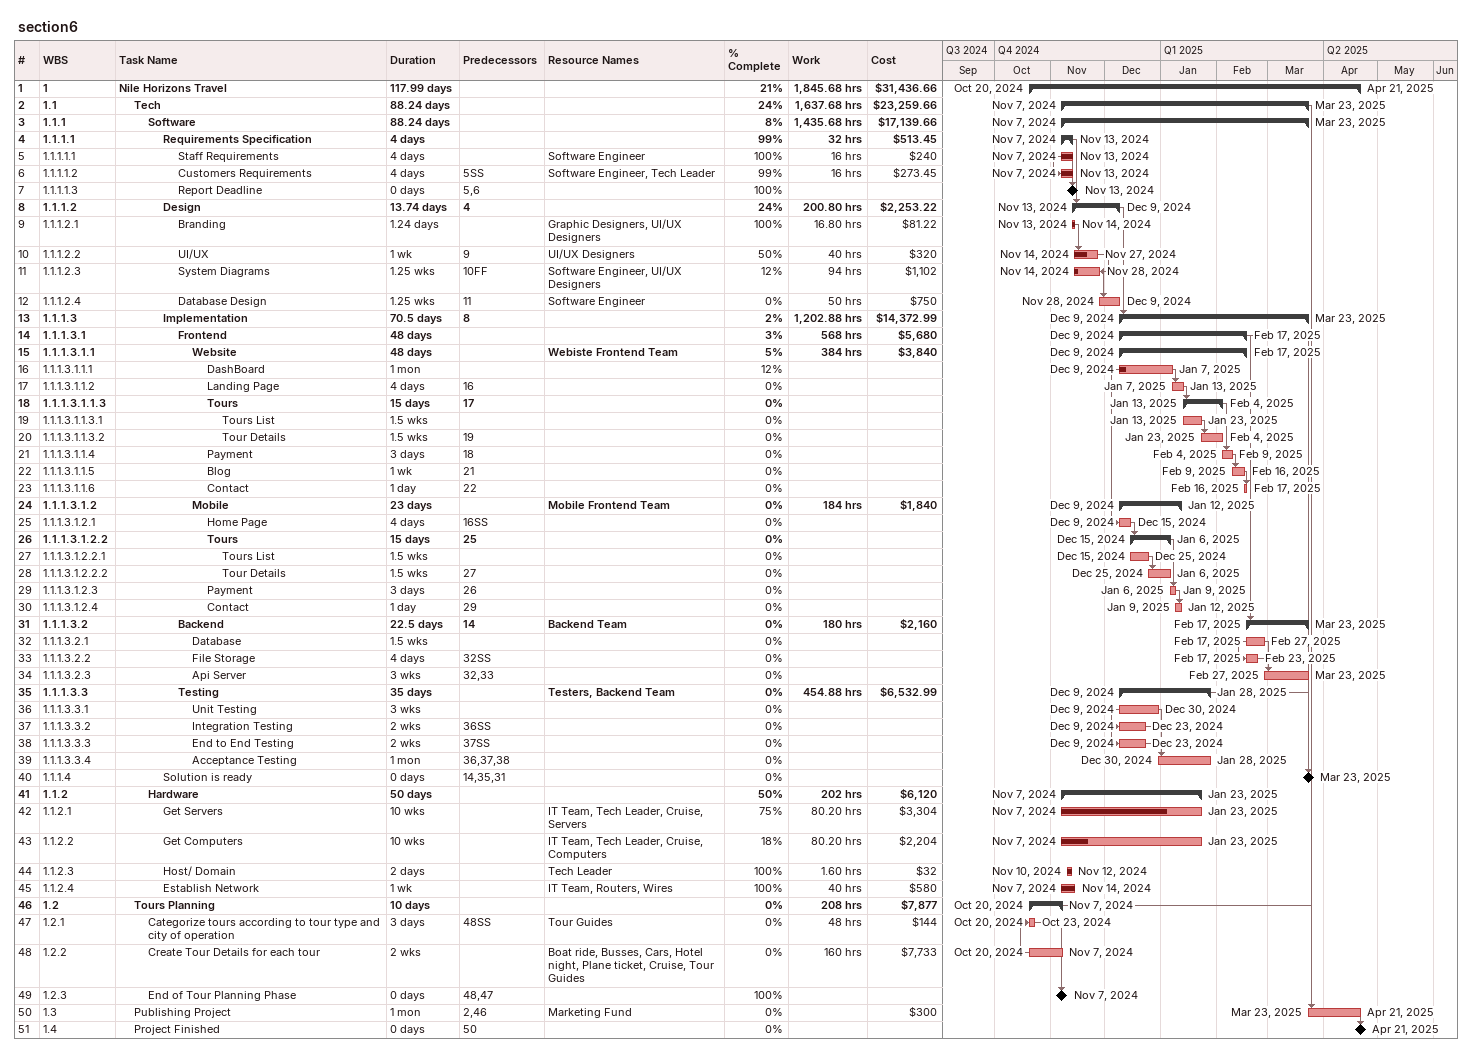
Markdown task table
section6

| ID | WBS | Task | Duration | Start | Finish | Predecessors | Resources | % complete | Work (h) | Cost ($) |
|---|---|---|---|---|---|---|---|---|---|---|
| 1 | 1 | **Nile Horizons Travel** | 117.99d | 2024-10-20 | 2025-04-21 |  |  | 21 | 1845.68 | 31436.66 |
| 2 | 1.1 | **Tech** | 88.24d | 2024-11-07 | 2025-03-23 |  |  | 24 | 1637.68 | 23259.66 |
| 3 | 1.1.1 | **Software** | 88.24d | 2024-11-07 | 2025-03-23 |  |  | 8 | 1435.68 | 17139.66 |
| 4 | 1.1.1.1 | **Requirements Specification** | 4d | 2024-11-07 | 2024-11-13 |  |  | 99 | 32 | 513.45 |
| 5 | 1.1.1.1.1 | Staff Requirements | 4d | 2024-11-07 | 2024-11-13 |  | Software Engineer | 100 | 16 | 240 |
| 6 | 1.1.1.1.2 | Customers Requirements | 4d | 2024-11-07 | 2024-11-13 | 5SS | Software Engineer, Tech Leader | 99 | 16 | 273.45 |
| 7 | 1.1.1.1.3 | Report Deadline | 0d | 2024-11-13 | 2024-11-13 | 5, 6 |  | 100 |  |  |
| 8 | 1.1.1.2 | **Design** | 13.74d | 2024-11-13 | 2024-12-09 | 4 |  | 24 | 200.80 | 2253.22 |
| 9 | 1.1.1.2.1 | Branding | 1.24d | 2024-11-13 | 2024-11-14 |  | Graphic Designers, UI/UX Designers | 100 | 16.80 | 81.22 |
| 10 | 1.1.1.2.2 | UI/UX | 1w | 2024-11-14 | 2024-11-27 | 9 | UI/UX Designers | 50 | 40 | 320 |
| 11 | 1.1.1.2.3 | System Diagrams | 1.25w | 2024-11-14 | 2024-11-28 | 10FF | Software Engineer, UI/UX Designers | 12 | 94 | 1102 |
| 12 | 1.1.1.2.4 | Database Design | 1.25w | 2024-11-28 | 2024-12-09 | 11 | Software Engineer | 0 | 50 | 750 |
| 13 | 1.1.1.3 | **Implementation** | 70.5d | 2024-12-09 | 2025-03-23 | 8 |  | 2 | 1202.88 | 14372.99 |
| 14 | 1.1.1.3.1 | **Frontend** | 48d | 2024-12-09 | 2025-02-17 |  |  | 3 | 568 | 5680 |
| 15 | 1.1.1.3.1.1 | **Website** | 48d | 2024-12-09 | 2025-02-17 |  | Webiste Frontend Team | 5 | 384 | 3840 |
| 16 | 1.1.1.3.1.1.1 | DashBoard | 1mo | 2024-12-09 | 2025-01-07 |  |  | 12 |  |  |
| 17 | 1.1.1.3.1.1.2 | Landing Page | 4d | 2025-01-07 | 2025-01-13 | 16 |  | 0 |  |  |
| 18 | 1.1.1.3.1.1.3 | **Tours** | 15d | 2025-01-13 | 2025-02-04 | 17 |  | 0 |  |  |
| 19 | 1.1.1.3.1.1.3.1 | Tours List | 1.5w | 2025-01-13 | 2025-01-23 |  |  | 0 |  |  |
| 20 | 1.1.1.3.1.1.3.2 | Tour Details | 1.5w | 2025-01-23 | 2025-02-04 | 19 |  | 0 |  |  |
| 21 | 1.1.1.3.1.1.4 | Payment | 3d | 2025-02-04 | 2025-02-09 | 18 |  | 0 |  |  |
| 22 | 1.1.1.3.1.1.5 | Blog | 1w | 2025-02-09 | 2025-02-16 | 21 |  | 0 |  |  |
| 23 | 1.1.1.3.1.1.6 | Contact | 1d | 2025-02-16 | 2025-02-17 | 22 |  | 0 |  |  |
| 24 | 1.1.1.3.1.2 | **Mobile** | 23d | 2024-12-09 | 2025-01-12 |  | Mobile Frontend Team | 0 | 184 | 1840 |
| 25 | 1.1.1.3.1.2.1 | Home Page | 4d | 2024-12-09 | 2024-12-15 | 16SS |  | 0 |  |  |
| 26 | 1.1.1.3.1.2.2 | **Tours** | 15d | 2024-12-15 | 2025-01-06 | 25 |  | 0 |  |  |
| 27 | 1.1.1.3.1.2.2.1 | Tours List | 1.5w | 2024-12-15 | 2024-12-25 |  |  | 0 |  |  |
| 28 | 1.1.1.3.1.2.2.2 | Tour Details | 1.5w | 2024-12-25 | 2025-01-06 | 27 |  | 0 |  |  |
| 29 | 1.1.1.3.1.2.3 | Payment | 3d | 2025-01-06 | 2025-01-09 | 26 |  | 0 |  |  |
| 30 | 1.1.1.3.1.2.4 | Contact | 1d | 2025-01-09 | 2025-01-12 | 29 |  | 0 |  |  |
| 31 | 1.1.1.3.2 | **Backend** | 22.5d | 2025-02-17 | 2025-03-23 | 14 | Backend Team | 0 | 180 | 2160 |
| 32 | 1.1.1.3.2.1 | Database | 1.5w | 2025-02-17 | 2025-02-27 |  |  | 0 |  |  |
| 33 | 1.1.1.3.2.2 | File Storage | 4d | 2025-02-17 | 2025-02-23 | 32SS |  | 0 |  |  |
| 34 | 1.1.1.3.2.3 | Api Server | 3w | 2025-02-27 | 2025-03-23 | 32, 33 |  | 0 |  |  |
| 35 | 1.1.1.3.3 | **Testing** | 35d | 2024-12-09 | 2025-01-28 |  | Testers, Backend Team | 0 | 454.88 | 6532.99 |
| 36 | 1.1.1.3.3.1 | Unit Testing | 3w | 2024-12-09 | 2024-12-30 |  |  | 0 |  |  |
| 37 | 1.1.1.3.3.2 | Integration Testing | 2w | 2024-12-09 | 2024-12-23 | 36SS |  | 0 |  |  |
| 38 | 1.1.1.3.3.3 | End to End Testing | 2w | 2024-12-09 | 2024-12-23 | 37SS |  | 0 |  |  |
| 39 | 1.1.1.3.3.4 | Acceptance Testing | 1mo | 2024-12-30 | 2025-01-28 | 36, 37, 38 |  | 0 |  |  |
| 40 | 1.1.1.4 | Solution is ready | 0d | 2025-03-23 | 2025-03-23 | 14, 35, 31 |  | 0 |  |  |
| 41 | 1.1.2 | **Hardware** | 50d | 2024-11-07 | 2025-01-23 |  |  | 50 | 202 | 6120 |
| 42 | 1.1.2.1 | Get Servers | 10w | 2024-11-07 | 2025-01-23 |  | IT Team, Tech Leader, Cruise, Servers | 75 | 80.20 | 3304 |
| 43 | 1.1.2.2 | Get Computers | 10w | 2024-11-07 | 2025-01-23 |  | IT Team, Tech Leader, Cruise, Computers | 18 | 80.20 | 2204 |
| 44 | 1.1.2.3 | Host/ Domain | 2d | 2024-11-10 | 2024-11-12 |  | Tech Leader | 100 | 1.60 | 32 |
| 45 | 1.1.2.4 | Establish Network | 1w | 2024-11-07 | 2024-11-14 |  | IT Team, Routers, Wires | 100 | 40 | 580 |
| 46 | 1.2 | **Tours Planning** | 10d | 2024-10-20 | 2024-11-07 |  |  | 0 | 208 | 7877 |
| 47 | 1.2.1 | Categorize tours according to tour type and city of operation | 3d | 2024-10-20 | 2024-10-23 | 48SS | Tour Guides | 0 | 48 | 144 |
| 48 | 1.2.2 | Create Tour Details for each tour | 2w | 2024-10-20 | 2024-11-07 |  | Boat ride, Busses, Cars, Hotel night, Plane ticket, Cruise, Tour Guides | 0 | 160 | 7733 |
| 49 | 1.2.3 | End of Tour Planning Phase | 0d | 2024-11-07 | 2024-11-07 | 48, 47 |  | 100 |  |  |
| 50 | 1.3 | Publishing Project | 1mo | 2025-03-23 | 2025-04-21 | 2, 46 | Marketing Fund | 0 |  | 300 |
| 51 | 1.4 | Project Finished | 0d | 2025-04-21 | 2025-04-21 | 50 |  | 0 |  |  |
